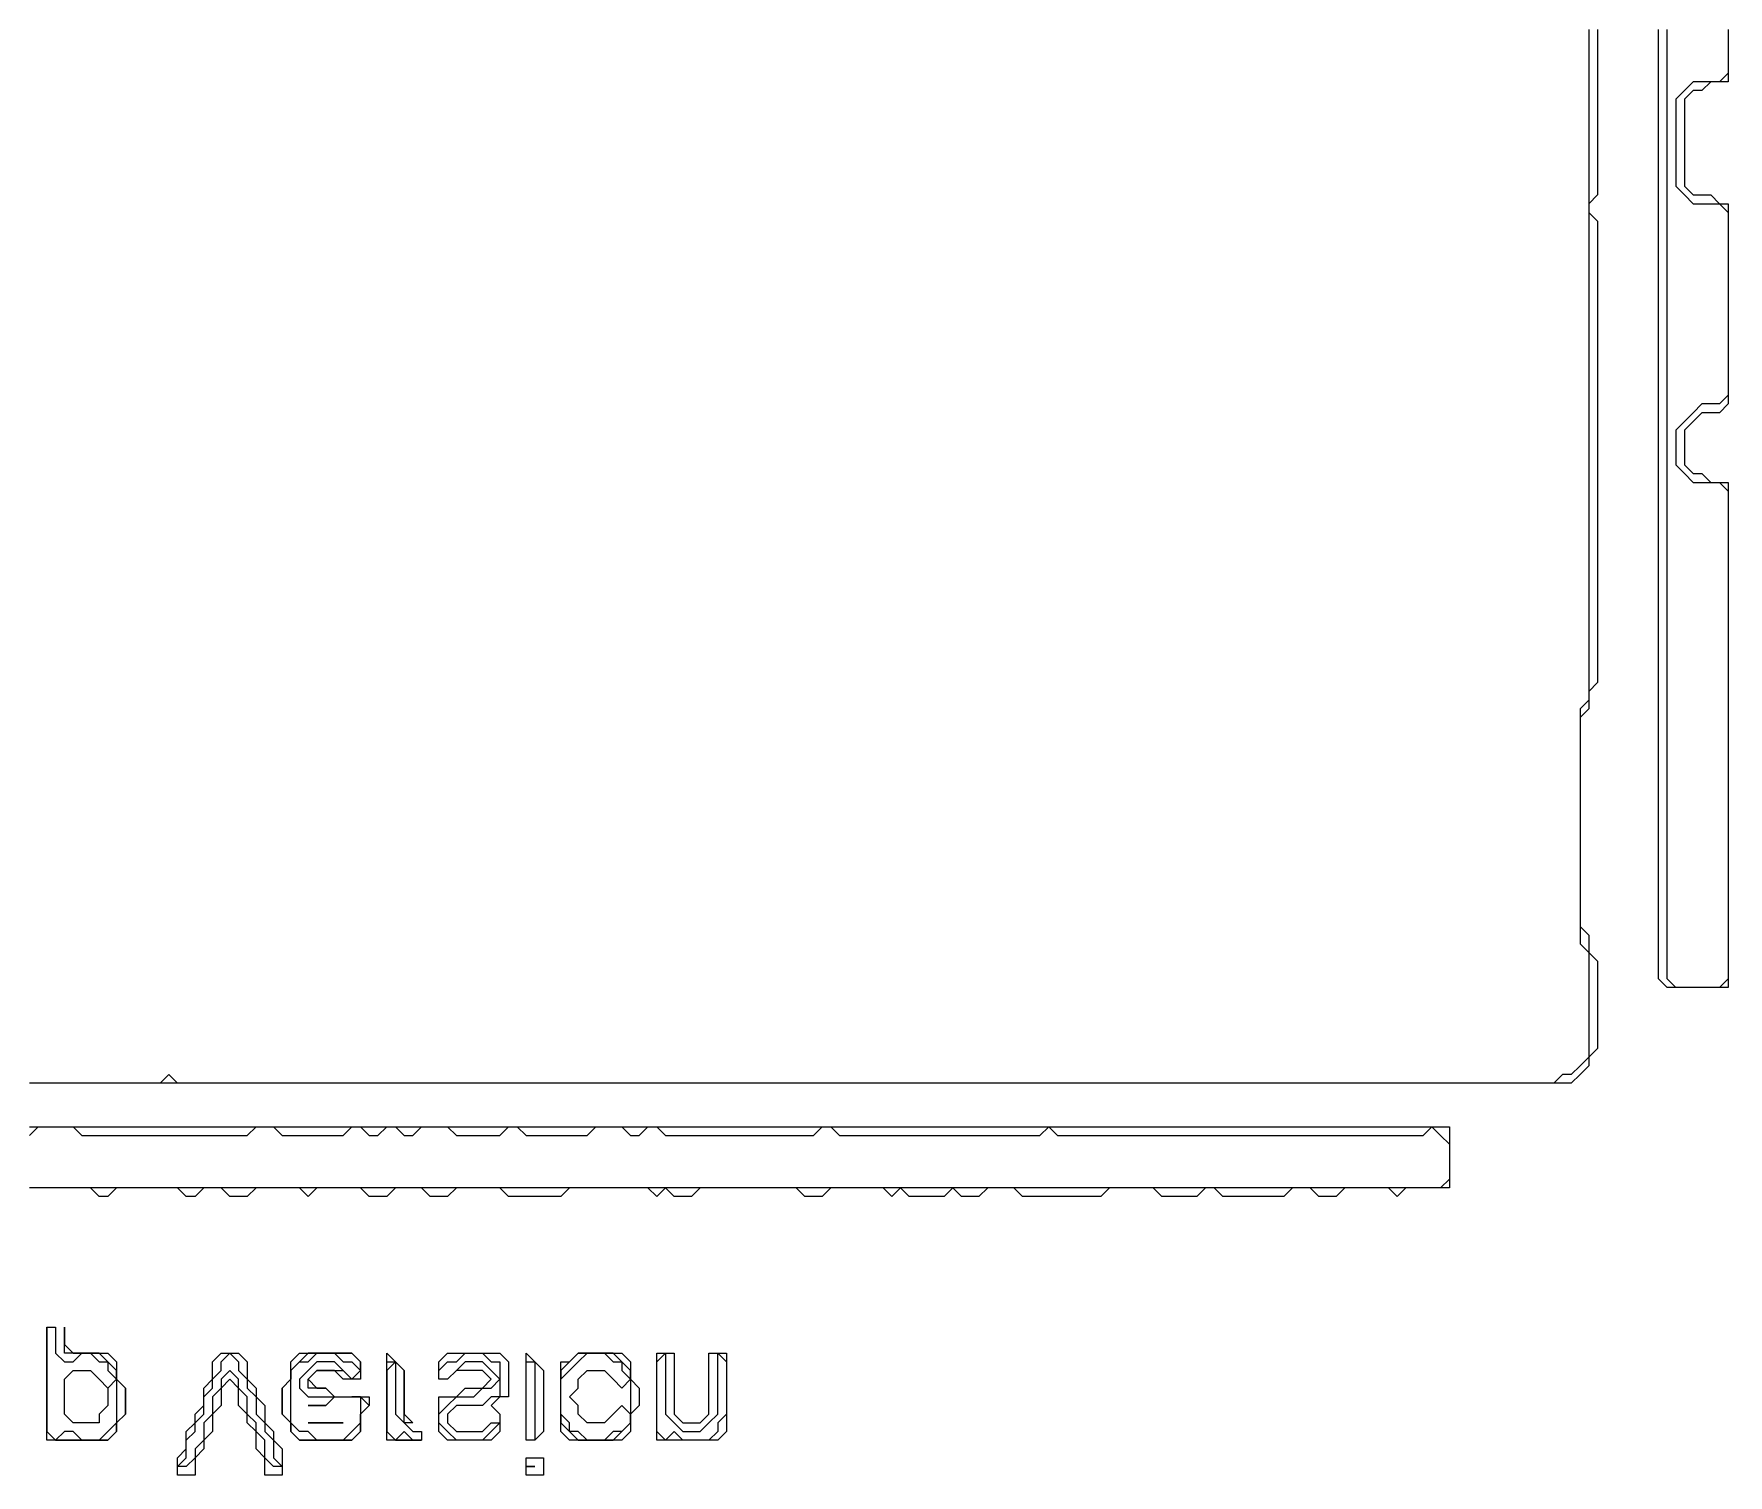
# Model space of a CAD drawing. Header units: metres. Extents: x 110 to 915, y 38 to 623.
# Drawn here: x 295.5 to 490, y 38 to 203.5 of the extents above; entities that cross this region are included whole.
import ezdxf

# ---------------------------------------------------------------- set-up
doc = ezdxf.new("R2010")
doc.units = ezdxf.units.M

msp = doc.modelspace()

# ---------------------------------------------------------------- linework, layer by layer
for points in [[(474, 204, 0), (474, 203, 0), (474, 202, 0), (474, 201, 0), (474, 200, 0), (474, 199, 0), (474, 198, 0), (474, 197, 0), (474, 196, 0), (474, 195, 0), (474, 194, 0), (474, 193, 0), (474, 192, 0), (474, 191, 0), (474, 190, 0), (474, 189, 0), (474, 188, 0), (474, 187, 0), (474, 186, 0), (474, 185, 0), (474, 184, 0), (474, 183, 0), (474, 182, 0), (474, 181, 0), (474, 180, 0), (474, 179, 0), (474, 178, 0), (474, 177, 0), (474, 176, 0), (474, 175, 0), (474, 174, 0), (474, 173, 0), (474, 172, 0), (474, 171, 0), (474, 170, 0), (474, 169, 0), (474, 168, 0), (474, 167, 0), (474, 166, 0), (474, 165, 0), (474, 164, 0), (474, 163, 0), (474, 162, 0), (474, 161, 0), (474, 160, 0), (474, 159, 0), (474, 158, 0), (474, 157, 0), (474, 156, 0), (474, 155, 0), (474, 154, 0), (474, 153, 0), (474, 152, 0), (474, 151, 0), (474, 150, 0), (474, 149, 0), (474, 148, 0), (474, 147, 0), (474, 146, 0), (474, 145, 0), (474, 144, 0), (474, 143, 0), (474, 142, 0), (474, 141, 0), (474, 140, 0), (474, 139, 0), (474, 138, 0), (474, 137, 0), (474, 136, 0), (474, 135, 0), (474, 134, 0), (474, 133, 0), (474, 132, 0), (474, 131, 0), (474, 130, 0), (474, 129, 0), (474, 128, 0), (474, 127, 0), (473, 126, 0), (473, 125, 0), (473, 124, 0), (473, 123, 0), (473, 122, 0), (473, 121, 0), (473, 120, 0), (473, 119, 0), (473, 118, 0), (473, 117, 0), (473, 116, 0), (473, 115, 0), (473, 114, 0), (473, 113, 0), (473, 112, 0), (473, 111, 0), (473, 110, 0), (473, 109, 0), (473, 108, 0), (473, 107, 0), (473, 106, 0), (473, 105, 0), (473, 104, 0), (473, 103, 0), (473, 102, 0), (473, 101, 0), (473, 100, 0), (473, 99, 0), (474, 98, 0), (474, 97, 0), (474, 96, 0), (474, 95, 0), (474, 94, 0), (474, 93, 0), (474, 92, 0), (474, 91, 0), (474, 90, 0), (474, 89, 0), (474, 88, 0), (474, 87, 0), (474, 86, 0), (473, 85, 0), (472, 84, 0), (471, 84, 0), (470, 83, 0), (469, 83, 0), (468, 83, 0), (467, 83, 0), (466, 83, 0), (465, 83, 0), (464, 83, 0), (463, 83, 0), (462, 83, 0), (461, 83, 0), (460, 83, 0), (459, 83, 0), (458, 83, 0), (457, 83, 0), (456, 83, 0), (455, 83, 0), (454, 83, 0), (453, 83, 0), (452, 83, 0), (451, 83, 0), (450, 83, 0), (449, 83, 0), (448, 83, 0), (447, 83, 0), (446, 83, 0), (445, 83, 0), (444, 83, 0), (443, 83, 0), (442, 83, 0), (441, 83, 0), (440, 83, 0), (439, 83, 0), (438, 83, 0), (437, 83, 0), (436, 83, 0), (435, 83, 0), (434, 83, 0), (433, 83, 0), (432, 83, 0), (431, 83, 0), (430, 83, 0), (429, 83, 0), (428, 83, 0), (427, 83, 0), (426, 83, 0), (425, 83, 0), (424, 83, 0), (423, 83, 0), (422, 83, 0), (421, 83, 0), (420, 83, 0), (419, 83, 0), (418, 83, 0), (417, 83, 0), (416, 83, 0), (415, 83, 0), (414, 83, 0), (413, 83, 0), (412, 83, 0), (411, 83, 0), (410, 83, 0), (409, 83, 0), (408, 83, 0), (407, 83, 0), (406, 83, 0), (405, 83, 0), (404, 83, 0), (403, 83, 0), (402, 83, 0), (401, 83, 0), (400, 83, 0), (399, 83, 0), (398, 83, 0), (397, 83, 0), (396, 83, 0), (395, 83, 0), (394, 83, 0), (393, 83, 0), (392, 83, 0), (391, 83, 0), (390, 83, 0), (389, 83, 0), (388, 83, 0), (387, 83, 0), (386, 83, 0), (385, 83, 0), (384, 83, 0), (383, 83, 0), (382, 83, 0), (381, 83, 0), (380, 83, 0), (379, 83, 0), (378, 83, 0), (377, 83, 0), (376, 83, 0), (375, 83, 0), (374, 83, 0), (373, 83, 0), (372, 83, 0), (371, 83, 0), (370, 83, 0), (369, 83, 0), (368, 83, 0), (367, 83, 0), (366, 83, 0), (365, 83, 0), (364, 83, 0), (363, 83, 0), (362, 83, 0), (361, 83, 0), (360, 83, 0), (359, 83, 0), (358, 83, 0), (357, 83, 0), (356, 83, 0), (355, 83, 0), (354, 83, 0), (353, 83, 0), (352, 83, 0), (351, 83, 0), (350, 83, 0), (349, 83, 0), (348, 83, 0), (347, 83, 0), (346, 83, 0), (345, 83, 0), (344, 83, 0), (343, 83, 0), (342, 83, 0), (341, 83, 0), (340, 83, 0), (339, 83, 0), (338, 83, 0), (337, 83, 0), (336, 83, 0), (335, 83, 0), (334, 83, 0), (333, 83, 0), (332, 83, 0), (331, 83, 0), (330, 83, 0), (329, 83, 0), (328, 83, 0), (327, 83, 0), (326, 83, 0), (325, 83, 0), (324, 83, 0), (323, 83, 0), (322, 83, 0), (321, 83, 0), (320, 83, 0), (319, 83, 0), (318, 83, 0), (317, 83, 0), (316, 83, 0), (315, 83, 0), (314, 83, 0), (313, 83, 0), (312, 83, 0), (311, 84, 0), (310, 83, 0), (309, 83, 0), (308, 83, 0), (307, 83, 0), (306, 83, 0), (305, 83, 0), (304, 83, 0), (303, 83, 0), (302, 83, 0), (301, 83, 0), (300, 83, 0), (299, 83, 0), (298, 83, 0), (297, 83, 0), (296, 83, 0), (295, 83, 0)], [(490, 204, 0), (490, 203, 0), (490, 202, 0), (490, 201, 0), (490, 200, 0), (490, 199, 0), (489, 198, 0), (488, 198, 0), (487, 198, 0), (486, 198, 0), (485, 197, 0), (484, 196, 0), (484, 195, 0), (484, 194, 0), (484, 193, 0), (484, 192, 0), (484, 191, 0), (484, 190, 0), (484, 189, 0), (484, 188, 0), (484, 187, 0), (484, 186, 0), (485, 185, 0), (486, 184, 0), (487, 184, 0), (488, 184, 0), (489, 184, 0), (490, 183, 0), (490, 182, 0), (490, 181, 0), (490, 180, 0), (490, 179, 0), (490, 178, 0), (490, 177, 0), (490, 176, 0), (490, 175, 0), (490, 174, 0), (490, 173, 0), (490, 172, 0), (490, 171, 0), (490, 170, 0), (490, 169, 0), (490, 168, 0), (490, 167, 0), (490, 166, 0), (490, 165, 0), (490, 164, 0), (490, 163, 0), (490, 162, 0), (489, 161, 0), (488, 161, 0), (487, 161, 0), (486, 160, 0), (485, 159, 0), (484, 158, 0), (484, 157, 0), (484, 156, 0), (484, 155, 0), (484, 154, 0), (485, 153, 0), (486, 152, 0), (487, 152, 0), (488, 152, 0), (489, 152, 0), (490, 151, 0), (490, 150, 0), (490, 149, 0), (490, 148, 0), (490, 147, 0), (490, 146, 0), (490, 145, 0), (490, 144, 0), (490, 143, 0), (490, 142, 0), (490, 141, 0), (490, 140, 0), (490, 139, 0), (490, 138, 0), (490, 137, 0), (490, 136, 0), (490, 135, 0), (490, 134, 0), (490, 133, 0), (490, 132, 0), (490, 131, 0), (490, 130, 0), (490, 129, 0), (490, 128, 0), (490, 127, 0), (490, 126, 0), (490, 125, 0), (490, 124, 0), (490, 123, 0), (490, 122, 0), (490, 121, 0), (490, 120, 0), (490, 119, 0), (490, 118, 0), (490, 117, 0), (490, 116, 0), (490, 115, 0), (490, 114, 0), (490, 113, 0), (490, 112, 0), (490, 111, 0), (490, 110, 0), (490, 109, 0), (490, 108, 0), (490, 107, 0), (490, 106, 0), (490, 105, 0), (490, 104, 0), (490, 103, 0), (490, 102, 0), (490, 101, 0), (490, 100, 0), (490, 99, 0), (490, 98, 0), (490, 97, 0), (490, 96, 0), (490, 95, 0), (489, 94, 0), (488, 94, 0), (487, 94, 0), (486, 94, 0), (485, 94, 0), (484, 94, 0), (483, 95, 0), (483, 96, 0), (483, 97, 0), (483, 98, 0), (483, 99, 0), (483, 100, 0), (483, 101, 0), (483, 102, 0), (483, 103, 0), (483, 104, 0), (483, 105, 0), (483, 106, 0), (483, 107, 0), (483, 108, 0), (483, 109, 0), (483, 110, 0), (483, 111, 0), (483, 112, 0), (483, 113, 0), (483, 114, 0), (483, 115, 0), (483, 116, 0), (483, 117, 0), (483, 118, 0), (483, 119, 0), (483, 120, 0), (483, 121, 0), (483, 122, 0), (483, 123, 0), (483, 124, 0), (483, 125, 0), (483, 126, 0), (483, 127, 0), (483, 128, 0), (483, 129, 0), (483, 130, 0), (483, 131, 0), (483, 132, 0), (483, 133, 0), (483, 134, 0), (483, 135, 0), (483, 136, 0), (483, 137, 0), (483, 138, 0), (483, 139, 0), (483, 140, 0), (483, 141, 0), (483, 142, 0), (483, 143, 0), (483, 144, 0), (483, 145, 0), (483, 146, 0), (483, 147, 0), (483, 148, 0), (483, 149, 0), (483, 150, 0), (483, 151, 0), (483, 152, 0), (483, 153, 0), (483, 154, 0), (483, 155, 0), (483, 156, 0), (483, 157, 0), (483, 158, 0), (483, 159, 0), (483, 160, 0), (483, 161, 0), (483, 162, 0), (483, 163, 0), (483, 164, 0), (483, 165, 0), (483, 166, 0), (483, 167, 0), (483, 168, 0), (483, 169, 0), (483, 170, 0), (483, 171, 0), (483, 172, 0), (483, 173, 0), (483, 174, 0), (483, 175, 0), (483, 176, 0), (483, 177, 0), (483, 178, 0), (483, 179, 0), (483, 180, 0), (483, 181, 0), (483, 182, 0), (483, 183, 0), (483, 184, 0), (483, 185, 0), (483, 186, 0), (483, 187, 0), (483, 188, 0), (483, 189, 0), (483, 190, 0), (483, 191, 0), (483, 192, 0), (483, 193, 0), (483, 194, 0), (483, 195, 0), (483, 196, 0), (483, 197, 0), (483, 198, 0), (483, 199, 0), (483, 200, 0), (483, 201, 0), (483, 202, 0), (483, 203, 0), (483, 204, 0)], [(295, 77, 0), (296, 78, 0), (297, 78, 0), (298, 78, 0), (299, 78, 0), (300, 78, 0), (301, 77, 0), (302, 77, 0), (303, 77, 0), (304, 77, 0), (305, 77, 0), (306, 77, 0), (307, 77, 0), (308, 77, 0), (309, 77, 0), (310, 77, 0), (311, 77, 0), (312, 77, 0), (313, 77, 0), (314, 77, 0), (315, 77, 0), (316, 77, 0), (317, 77, 0), (318, 77, 0), (319, 77, 0), (320, 77, 0), (321, 78, 0), (322, 78, 0), (323, 78, 0), (324, 77, 0), (325, 77, 0), (326, 77, 0), (327, 77, 0), (328, 77, 0), (329, 77, 0), (330, 77, 0), (331, 77, 0), (332, 78, 0), (333, 78, 0), (334, 77, 0), (335, 77, 0), (336, 78, 0), (337, 78, 0), (338, 77, 0), (339, 77, 0), (340, 78, 0), (341, 78, 0), (342, 78, 0), (343, 78, 0), (344, 77, 0), (345, 77, 0), (346, 77, 0), (347, 77, 0), (348, 77, 0), (349, 77, 0), (350, 78, 0), (351, 78, 0), (352, 77, 0), (353, 77, 0), (354, 77, 0), (355, 77, 0), (356, 77, 0), (357, 77, 0), (358, 77, 0), (359, 77, 0), (360, 78, 0), (361, 78, 0), (362, 78, 0), (363, 78, 0), (364, 77, 0), (365, 77, 0), (366, 78, 0), (367, 78, 0), (368, 77, 0), (369, 77, 0), (370, 77, 0), (371, 77, 0), (372, 77, 0), (373, 77, 0), (374, 77, 0), (375, 77, 0), (376, 77, 0), (377, 77, 0), (378, 77, 0), (379, 77, 0), (380, 77, 0), (381, 77, 0), (382, 77, 0), (383, 77, 0), (384, 77, 0), (385, 77, 0), (386, 78, 0), (387, 78, 0), (388, 77, 0), (389, 77, 0), (390, 77, 0), (391, 77, 0), (392, 77, 0), (393, 77, 0), (394, 77, 0), (395, 77, 0), (396, 77, 0), (397, 77, 0), (398, 77, 0), (399, 77, 0), (400, 77, 0), (401, 77, 0), (402, 77, 0), (403, 77, 0), (404, 77, 0), (405, 77, 0), (406, 77, 0), (407, 77, 0), (408, 77, 0), (409, 77, 0), (410, 77, 0), (411, 77, 0), (412, 78, 0), (413, 77, 0), (414, 77, 0), (415, 77, 0), (416, 77, 0), (417, 77, 0), (418, 77, 0), (419, 77, 0), (420, 77, 0), (421, 77, 0), (422, 77, 0), (423, 77, 0), (424, 77, 0), (425, 77, 0), (426, 77, 0), (427, 77, 0), (428, 77, 0), (429, 77, 0), (430, 77, 0), (431, 77, 0), (432, 77, 0), (433, 77, 0), (434, 77, 0), (435, 77, 0), (436, 77, 0), (437, 77, 0), (438, 77, 0), (439, 77, 0), (440, 77, 0), (441, 77, 0), (442, 77, 0), (443, 77, 0), (444, 77, 0), (445, 77, 0), (446, 77, 0), (447, 77, 0), (448, 77, 0), (449, 77, 0), (450, 77, 0), (451, 77, 0), (452, 77, 0), (453, 77, 0), (454, 77, 0), (455, 77, 0), (456, 78, 0), (457, 77, 0), (458, 76, 0), (458, 75, 0), (458, 74, 0), (458, 73, 0), (458, 72, 0), (457, 71, 0), (456, 71, 0), (455, 71, 0), (454, 71, 0), (453, 71, 0), (452, 71, 0), (451, 71, 0), (450, 71, 0), (449, 71, 0), (448, 71, 0), (447, 71, 0), (446, 71, 0), (445, 71, 0), (444, 71, 0), (443, 71, 0), (442, 71, 0), (441, 71, 0), (440, 71, 0), (439, 71, 0), (438, 71, 0), (437, 71, 0), (436, 71, 0), (435, 71, 0), (434, 71, 0), (433, 71, 0), (432, 71, 0), (431, 71, 0), (430, 71, 0), (429, 71, 0), (428, 71, 0), (427, 71, 0), (426, 71, 0), (425, 71, 0), (424, 71, 0), (423, 71, 0), (422, 71, 0), (421, 71, 0), (420, 71, 0), (419, 71, 0), (418, 71, 0), (417, 71, 0), (416, 71, 0), (415, 71, 0), (414, 71, 0), (413, 71, 0), (412, 71, 0), (411, 71, 0), (410, 71, 0), (409, 71, 0), (408, 71, 0), (407, 71, 0), (406, 71, 0), (405, 71, 0), (404, 71, 0), (403, 71, 0), (402, 71, 0), (401, 71, 0), (400, 71, 0), (399, 71, 0), (398, 71, 0), (397, 71, 0), (396, 71, 0), (395, 71, 0), (394, 71, 0), (393, 71, 0), (392, 71, 0), (391, 71, 0), (390, 71, 0), (389, 71, 0), (388, 71, 0), (387, 71, 0), (386, 71, 0), (385, 71, 0), (384, 71, 0), (383, 71, 0), (382, 71, 0), (381, 71, 0), (380, 71, 0), (379, 71, 0), (378, 71, 0), (377, 71, 0), (376, 71, 0), (375, 71, 0), (374, 71, 0), (373, 71, 0), (372, 71, 0), (371, 71, 0), (370, 71, 0), (369, 71, 0), (368, 71, 0), (367, 71, 0), (366, 71, 0), (365, 71, 0), (364, 71, 0), (363, 71, 0), (362, 71, 0), (361, 71, 0), (360, 71, 0), (359, 71, 0), (358, 71, 0), (357, 71, 0), (356, 71, 0), (355, 71, 0), (354, 71, 0), (353, 71, 0), (352, 71, 0), (351, 71, 0), (350, 71, 0), (349, 71, 0), (348, 71, 0), (347, 71, 0), (346, 71, 0), (345, 71, 0), (344, 71, 0), (343, 71, 0), (342, 71, 0), (341, 71, 0), (340, 71, 0), (339, 71, 0), (338, 71, 0), (337, 71, 0), (336, 71, 0), (335, 71, 0), (334, 71, 0), (333, 71, 0), (332, 71, 0), (331, 71, 0), (330, 71, 0), (329, 71, 0), (328, 71, 0), (327, 71, 0), (326, 71, 0), (325, 71, 0), (324, 71, 0), (323, 71, 0), (322, 71, 0), (321, 71, 0), (320, 71, 0), (319, 71, 0), (318, 71, 0), (317, 71, 0), (316, 71, 0), (315, 71, 0), (314, 71, 0), (313, 71, 0), (312, 71, 0), (311, 71, 0), (310, 71, 0), (309, 71, 0), (308, 71, 0), (307, 71, 0), (306, 71, 0), (305, 71, 0), (304, 71, 0), (303, 71, 0), (302, 71, 0), (301, 71, 0), (300, 71, 0), (299, 71, 0), (298, 71, 0), (297, 71, 0), (296, 71, 0), (295, 71, 0)]]:
    msp.add_polyline3d(points)
for points in [[(298, 42, 0), (297, 43, 0), (297, 44, 0), (297, 45, 0), (297, 46, 0), (297, 47, 0), (297, 48, 0), (297, 49, 0), (297, 50, 0), (297, 51, 0), (297, 52, 0), (297, 53, 0), (297, 54, 0), (297, 55, 0), (298, 55, 0), (298, 54, 0), (298, 53, 0), (298, 52, 0), (299, 51, 0), (300, 51, 0), (301, 52, 0), (302, 52, 0), (303, 51, 0), (304, 51, 0), (304, 50, 0), (305, 49, 0), (305, 48, 0), (305, 47, 0), (305, 46, 0), (305, 45, 0), (305, 44, 0), (304, 43, 0), (303, 42, 0), (302, 42, 0), (301, 42, 0), (300, 43, 0), (299, 43, 0)], [(312, 39, 0), (313, 40, 0), (313, 41, 0), (313, 42, 0), (314, 43, 0), (314, 44, 0), (315, 45, 0), (315, 46, 0), (315, 47, 0), (316, 48, 0), (316, 49, 0), (317, 50, 0), (317, 51, 0), (318, 52, 0), (319, 51, 0), (319, 50, 0), (320, 49, 0), (320, 48, 0), (321, 47, 0), (321, 46, 0), (321, 45, 0), (322, 44, 0), (322, 43, 0), (323, 42, 0), (323, 41, 0), (323, 40, 0), (324, 39, 0), (323, 39, 0), (322, 40, 0), (322, 41, 0), (322, 42, 0), (321, 43, 0), (321, 44, 0), (320, 45, 0), (320, 46, 0), (320, 47, 0), (319, 48, 0), (319, 49, 0), (318, 50, 0), (317, 49, 0), (317, 48, 0), (316, 47, 0), (316, 46, 0), (316, 45, 0), (315, 44, 0), (315, 43, 0), (315, 42, 0), (314, 41, 0), (314, 40, 0), (313, 39, 0)], [(328, 42, 0), (327, 43, 0), (326, 43, 0), (325, 44, 0), (325, 45, 0), (325, 46, 0), (325, 47, 0), (325, 48, 0), (325, 49, 0), (325, 50, 0), (326, 51, 0), (327, 51, 0), (328, 52, 0), (329, 52, 0), (330, 52, 0), (331, 51, 0), (332, 51, 0), (333, 50, 0), (333, 49, 0), (332, 49, 0), (331, 50, 0), (330, 51, 0), (329, 51, 0), (328, 51, 0), (327, 50, 0), (326, 49, 0), (326, 48, 0), (327, 47, 0), (328, 47, 0), (329, 47, 0), (330, 47, 0), (331, 47, 0), (332, 47, 0), (333, 47, 0), (333, 46, 0), (333, 45, 0), (333, 44, 0), (332, 43, 0), (331, 42, 0), (330, 42, 0), (329, 42, 0)], [(336, 42, 0), (336, 43, 0), (336, 44, 0), (336, 45, 0), (336, 46, 0), (336, 47, 0), (336, 48, 0), (336, 49, 0), (336, 50, 0), (336, 51, 0), (337, 51, 0), (337, 50, 0), (337, 49, 0), (337, 48, 0), (337, 47, 0), (337, 46, 0), (337, 45, 0), (338, 44, 0), (339, 43, 0), (340, 43, 0), (340, 42, 0), (339, 42, 0), (338, 43, 0), (337, 42, 0)], [(344, 42, 0), (343, 43, 0), (342, 44, 0), (342, 45, 0), (343, 46, 0), (344, 47, 0), (345, 47, 0), (346, 47, 0), (347, 48, 0), (348, 48, 0), (349, 49, 0), (348, 50, 0), (347, 51, 0), (346, 51, 0), (345, 51, 0), (344, 50, 0), (343, 49, 0), (342, 49, 0), (342, 50, 0), (343, 51, 0), (344, 51, 0), (345, 52, 0), (346, 52, 0), (347, 52, 0), (348, 51, 0), (349, 51, 0), (349, 50, 0), (349, 49, 0), (349, 48, 0), (349, 47, 0), (348, 47, 0), (347, 46, 0), (346, 46, 0), (345, 46, 0), (344, 46, 0), (343, 45, 0), (343, 44, 0), (344, 43, 0), (345, 43, 0), (346, 43, 0), (347, 43, 0), (348, 44, 0), (349, 44, 0), (348, 43, 0), (347, 42, 0), (346, 42, 0), (345, 42, 0)], [(352, 42, 0), (352, 43, 0), (352, 44, 0), (352, 45, 0), (352, 46, 0), (352, 47, 0), (352, 48, 0), (352, 49, 0), (352, 50, 0), (352, 51, 0), (353, 51, 0), (353, 50, 0), (353, 49, 0), (353, 48, 0), (353, 47, 0), (353, 46, 0), (353, 45, 0), (353, 44, 0), (353, 43, 0), (353, 42, 0)], [(359, 42, 0), (358, 43, 0), (357, 43, 0), (357, 44, 0), (356, 45, 0), (356, 46, 0), (356, 47, 0), (356, 48, 0), (356, 49, 0), (357, 50, 0), (358, 51, 0), (359, 52, 0), (360, 52, 0), (361, 52, 0), (362, 51, 0), (363, 51, 0), (363, 50, 0), (364, 49, 0), (364, 48, 0), (364, 47, 0), (364, 46, 0), (364, 45, 0), (364, 44, 0), (363, 43, 0), (362, 43, 0), (361, 42, 0), (360, 42, 0)], [(368, 42, 0), (367, 43, 0), (367, 44, 0), (367, 45, 0), (367, 46, 0), (367, 47, 0), (367, 48, 0), (367, 49, 0), (367, 50, 0), (367, 51, 0), (368, 52, 0), (368, 51, 0), (368, 50, 0), (368, 49, 0), (368, 48, 0), (368, 47, 0), (368, 46, 0), (368, 45, 0), (369, 44, 0), (370, 43, 0), (371, 43, 0), (372, 43, 0), (373, 44, 0), (374, 45, 0), (374, 46, 0), (374, 47, 0), (374, 48, 0), (374, 49, 0), (374, 50, 0), (374, 51, 0), (374, 52, 0), (375, 51, 0), (375, 50, 0), (375, 49, 0), (375, 48, 0), (375, 47, 0), (375, 46, 0), (375, 45, 0), (374, 44, 0), (374, 43, 0), (373, 42, 0), (372, 42, 0), (371, 42, 0), (370, 42, 0), (369, 43, 0)], [(352, 39, 0), (353, 39, 0)]]:
    msp.add_polyline3d(points, close=True)
at = {"layer": '1'}
for points in [[(475, 204, 0), (475, 203, 0), (475, 202, 0), (475, 201, 0), (475, 200, 0), (475, 199, 0), (475, 198, 0), (475, 197, 0), (475, 196, 0), (475, 195, 0), (475, 194, 0), (475, 193, 0), (475, 192, 0), (475, 191, 0), (475, 190, 0), (475, 189, 0), (475, 188, 0), (475, 187, 0), (475, 186, 0), (475, 185, 0), (474, 184, 0), (474, 183, 0), (475, 182, 0), (475, 181, 0), (475, 180, 0), (475, 179, 0), (475, 178, 0), (475, 177, 0), (475, 176, 0), (475, 175, 0), (475, 174, 0), (475, 173, 0), (475, 172, 0), (475, 171, 0), (475, 170, 0), (475, 169, 0), (475, 168, 0), (475, 167, 0), (475, 166, 0), (475, 165, 0), (475, 164, 0), (475, 163, 0), (475, 162, 0), (475, 161, 0), (475, 160, 0), (475, 159, 0), (475, 158, 0), (475, 157, 0), (475, 156, 0), (475, 155, 0), (475, 154, 0), (475, 153, 0), (475, 152, 0), (475, 151, 0), (475, 150, 0), (475, 149, 0), (475, 148, 0), (475, 147, 0), (475, 146, 0), (475, 145, 0), (475, 144, 0), (475, 143, 0), (475, 142, 0), (475, 141, 0), (475, 140, 0), (475, 139, 0), (475, 138, 0), (475, 137, 0), (475, 136, 0), (475, 135, 0), (475, 134, 0), (475, 133, 0), (475, 132, 0), (475, 131, 0), (475, 130, 0), (475, 129, 0), (474, 128, 0), (474, 127, 0), (474, 126, 0), (473, 125, 0), (473, 124, 0), (473, 123, 0), (473, 122, 0), (473, 121, 0), (473, 120, 0), (473, 119, 0), (473, 118, 0), (473, 117, 0), (473, 116, 0), (473, 115, 0), (473, 114, 0), (473, 113, 0), (473, 112, 0), (473, 111, 0), (473, 110, 0), (473, 109, 0), (473, 108, 0), (473, 107, 0), (473, 106, 0), (473, 105, 0), (473, 104, 0), (473, 103, 0), (473, 102, 0), (473, 101, 0), (474, 100, 0), (474, 99, 0), (474, 98, 0), (475, 97, 0), (475, 96, 0), (475, 95, 0), (475, 94, 0), (475, 93, 0), (475, 92, 0), (475, 91, 0), (475, 90, 0), (475, 89, 0), (475, 88, 0), (475, 87, 0), (474, 86, 0), (474, 85, 0), (473, 84, 0), (472, 83, 0), (471, 83, 0), (470, 83, 0), (469, 83, 0), (468, 83, 0), (467, 83, 0), (466, 83, 0), (465, 83, 0), (464, 83, 0), (463, 83, 0), (462, 83, 0), (461, 83, 0), (460, 83, 0), (459, 83, 0), (458, 83, 0), (457, 83, 0), (456, 83, 0), (455, 83, 0), (454, 83, 0), (453, 83, 0), (452, 83, 0), (451, 83, 0), (450, 83, 0), (449, 83, 0), (448, 83, 0), (447, 83, 0), (446, 83, 0), (445, 83, 0), (444, 83, 0), (443, 83, 0), (442, 83, 0), (441, 83, 0), (440, 83, 0), (439, 83, 0), (438, 83, 0), (437, 83, 0), (436, 83, 0), (435, 83, 0), (434, 83, 0), (433, 83, 0), (432, 83, 0), (431, 83, 0), (430, 83, 0), (429, 83, 0), (428, 83, 0), (427, 83, 0), (426, 83, 0), (425, 83, 0), (424, 83, 0), (423, 83, 0), (422, 83, 0), (421, 83, 0), (420, 83, 0), (419, 83, 0), (418, 83, 0), (417, 83, 0), (416, 83, 0), (415, 83, 0), (414, 83, 0), (413, 83, 0), (412, 83, 0), (411, 83, 0), (410, 83, 0), (409, 83, 0), (408, 83, 0), (407, 83, 0), (406, 83, 0), (405, 83, 0), (404, 83, 0), (403, 83, 0), (402, 83, 0), (401, 83, 0), (400, 83, 0), (399, 83, 0), (398, 83, 0), (397, 83, 0), (396, 83, 0), (395, 83, 0), (394, 83, 0), (393, 83, 0), (392, 83, 0), (391, 83, 0), (390, 83, 0), (389, 83, 0), (388, 83, 0), (387, 83, 0), (386, 83, 0), (385, 83, 0), (384, 83, 0), (383, 83, 0), (382, 83, 0), (381, 83, 0), (380, 83, 0), (379, 83, 0), (378, 83, 0), (377, 83, 0), (376, 83, 0), (375, 83, 0), (374, 83, 0), (373, 83, 0), (372, 83, 0), (371, 83, 0), (370, 83, 0), (369, 83, 0), (368, 83, 0), (367, 83, 0), (366, 83, 0), (365, 83, 0), (364, 83, 0), (363, 83, 0), (362, 83, 0), (361, 83, 0), (360, 83, 0), (359, 83, 0), (358, 83, 0), (357, 83, 0), (356, 83, 0), (355, 83, 0), (354, 83, 0), (353, 83, 0), (352, 83, 0), (351, 83, 0), (350, 83, 0), (349, 83, 0), (348, 83, 0), (347, 83, 0), (346, 83, 0), (345, 83, 0), (344, 83, 0), (343, 83, 0), (342, 83, 0), (341, 83, 0), (340, 83, 0), (339, 83, 0), (338, 83, 0), (337, 83, 0), (336, 83, 0), (335, 83, 0), (334, 83, 0), (333, 83, 0), (332, 83, 0), (331, 83, 0), (330, 83, 0), (329, 83, 0), (328, 83, 0), (327, 83, 0), (326, 83, 0), (325, 83, 0), (324, 83, 0), (323, 83, 0), (322, 83, 0), (321, 83, 0), (320, 83, 0), (319, 83, 0), (318, 83, 0), (317, 83, 0), (316, 83, 0), (315, 83, 0), (314, 83, 0), (313, 83, 0), (312, 83, 0), (311, 83, 0), (310, 83, 0), (309, 83, 0), (308, 83, 0), (307, 83, 0), (306, 83, 0), (305, 83, 0), (304, 83, 0), (303, 83, 0), (302, 83, 0), (301, 83, 0), (300, 83, 0), (299, 83, 0), (298, 83, 0), (297, 83, 0), (296, 83, 0), (295, 83, 0)], [(490, 204, 0), (490, 203, 0), (490, 202, 0), (490, 201, 0), (490, 200, 0), (490, 199, 0), (490, 198, 0), (489, 198, 0), (488, 198, 0), (487, 197, 0), (486, 197, 0), (485, 196, 0), (485, 195, 0), (485, 194, 0), (485, 193, 0), (485, 192, 0), (485, 191, 0), (485, 190, 0), (485, 189, 0), (485, 188, 0), (485, 187, 0), (485, 186, 0), (486, 185, 0), (487, 185, 0), (488, 185, 0), (489, 184, 0), (490, 184, 0), (490, 183, 0), (490, 182, 0), (490, 181, 0), (490, 180, 0), (490, 179, 0), (490, 178, 0), (490, 177, 0), (490, 176, 0), (490, 175, 0), (490, 174, 0), (490, 173, 0), (490, 172, 0), (490, 171, 0), (490, 170, 0), (490, 169, 0), (490, 168, 0), (490, 167, 0), (490, 166, 0), (490, 165, 0), (490, 164, 0), (490, 163, 0), (490, 162, 0), (490, 161, 0), (489, 160, 0), (488, 160, 0), (487, 160, 0), (486, 159, 0), (485, 158, 0), (485, 157, 0), (485, 156, 0), (485, 155, 0), (485, 154, 0), (486, 153, 0), (487, 153, 0), (488, 152, 0), (489, 152, 0), (490, 152, 0), (490, 151, 0), (490, 150, 0), (490, 149, 0), (490, 148, 0), (490, 147, 0), (490, 146, 0), (490, 145, 0), (490, 144, 0), (490, 143, 0), (490, 142, 0), (490, 141, 0), (490, 140, 0), (490, 139, 0), (490, 138, 0), (490, 137, 0), (490, 136, 0), (490, 135, 0), (490, 134, 0), (490, 133, 0), (490, 132, 0), (490, 131, 0), (490, 130, 0), (490, 129, 0), (490, 128, 0), (490, 127, 0), (490, 126, 0), (490, 125, 0), (490, 124, 0), (490, 123, 0), (490, 122, 0), (490, 121, 0), (490, 120, 0), (490, 119, 0), (490, 118, 0), (490, 117, 0), (490, 116, 0), (490, 115, 0), (490, 114, 0), (490, 113, 0), (490, 112, 0), (490, 111, 0), (490, 110, 0), (490, 109, 0), (490, 108, 0), (490, 107, 0), (490, 106, 0), (490, 105, 0), (490, 104, 0), (490, 103, 0), (490, 102, 0), (490, 101, 0), (490, 100, 0), (490, 99, 0), (490, 98, 0), (490, 97, 0), (490, 96, 0), (490, 95, 0), (490, 94, 0), (489, 94, 0), (488, 94, 0), (487, 94, 0), (486, 94, 0), (485, 94, 0), (484, 94, 0), (483, 94, 0), (482, 95, 0), (482, 96, 0), (482, 97, 0), (482, 98, 0), (482, 99, 0), (482, 100, 0), (482, 101, 0), (482, 102, 0), (482, 103, 0), (482, 104, 0), (482, 105, 0), (482, 106, 0), (482, 107, 0), (482, 108, 0), (482, 109, 0), (482, 110, 0), (482, 111, 0), (482, 112, 0), (482, 113, 0), (482, 114, 0), (482, 115, 0), (482, 116, 0), (482, 117, 0), (482, 118, 0), (482, 119, 0), (482, 120, 0), (482, 121, 0), (482, 122, 0), (482, 123, 0), (482, 124, 0), (482, 125, 0), (482, 126, 0), (482, 127, 0), (482, 128, 0), (482, 129, 0), (482, 130, 0), (482, 131, 0), (482, 132, 0), (482, 133, 0), (482, 134, 0), (482, 135, 0), (482, 136, 0), (482, 137, 0), (482, 138, 0), (482, 139, 0), (482, 140, 0), (482, 141, 0), (482, 142, 0), (482, 143, 0), (482, 144, 0), (482, 145, 0), (482, 146, 0), (482, 147, 0), (482, 148, 0), (482, 149, 0), (482, 150, 0), (482, 151, 0), (482, 152, 0), (482, 153, 0), (482, 154, 0), (482, 155, 0), (482, 156, 0), (482, 157, 0), (482, 158, 0), (482, 159, 0), (482, 160, 0), (482, 161, 0), (482, 162, 0), (482, 163, 0), (482, 164, 0), (482, 165, 0), (482, 166, 0), (482, 167, 0), (482, 168, 0), (482, 169, 0), (482, 170, 0), (482, 171, 0), (482, 172, 0), (482, 173, 0), (482, 174, 0), (482, 175, 0), (482, 176, 0), (482, 177, 0), (482, 178, 0), (482, 179, 0), (482, 180, 0), (482, 181, 0), (482, 182, 0), (482, 183, 0), (482, 184, 0), (482, 185, 0), (482, 186, 0), (482, 187, 0), (482, 188, 0), (482, 189, 0), (482, 190, 0), (482, 191, 0), (482, 192, 0), (482, 193, 0), (482, 194, 0), (482, 195, 0), (482, 196, 0), (482, 197, 0), (482, 198, 0), (482, 199, 0), (482, 200, 0), (482, 201, 0), (482, 202, 0), (482, 203, 0), (482, 204, 0)], [(295, 78, 0), (296, 78, 0), (297, 78, 0), (298, 78, 0), (299, 78, 0), (300, 78, 0), (301, 78, 0), (302, 78, 0), (303, 78, 0), (304, 78, 0), (305, 78, 0), (306, 78, 0), (307, 78, 0), (308, 78, 0), (309, 78, 0), (310, 78, 0), (311, 78, 0), (312, 78, 0), (313, 78, 0), (314, 78, 0), (315, 78, 0), (316, 78, 0), (317, 78, 0), (318, 78, 0), (319, 78, 0), (320, 78, 0), (321, 78, 0), (322, 78, 0), (323, 78, 0), (324, 78, 0), (325, 78, 0), (326, 78, 0), (327, 78, 0), (328, 78, 0), (329, 78, 0), (330, 78, 0), (331, 78, 0), (332, 78, 0), (333, 78, 0), (334, 78, 0), (335, 78, 0), (336, 78, 0), (337, 78, 0), (338, 78, 0), (339, 78, 0), (340, 78, 0), (341, 78, 0), (342, 78, 0), (343, 78, 0), (344, 78, 0), (345, 78, 0), (346, 78, 0), (347, 78, 0), (348, 78, 0), (349, 78, 0), (350, 78, 0), (351, 78, 0), (352, 78, 0), (353, 78, 0), (354, 78, 0), (355, 78, 0), (356, 78, 0), (357, 78, 0), (358, 78, 0), (359, 78, 0), (360, 78, 0), (361, 78, 0), (362, 78, 0), (363, 78, 0), (364, 78, 0), (365, 78, 0), (366, 78, 0), (367, 78, 0), (368, 78, 0), (369, 78, 0), (370, 78, 0), (371, 78, 0), (372, 78, 0), (373, 78, 0), (374, 78, 0), (375, 78, 0), (376, 78, 0), (377, 78, 0), (378, 78, 0), (379, 78, 0), (380, 78, 0), (381, 78, 0), (382, 78, 0), (383, 78, 0), (384, 78, 0), (385, 78, 0), (386, 78, 0), (387, 78, 0), (388, 78, 0), (389, 78, 0), (390, 78, 0), (391, 78, 0), (392, 78, 0), (393, 78, 0), (394, 78, 0), (395, 78, 0), (396, 78, 0), (397, 78, 0), (398, 78, 0), (399, 78, 0), (400, 78, 0), (401, 78, 0), (402, 78, 0), (403, 78, 0), (404, 78, 0), (405, 78, 0), (406, 78, 0), (407, 78, 0), (408, 78, 0), (409, 78, 0), (410, 78, 0), (411, 78, 0), (412, 78, 0), (413, 78, 0), (414, 78, 0), (415, 78, 0), (416, 78, 0), (417, 78, 0), (418, 78, 0), (419, 78, 0), (420, 78, 0), (421, 78, 0), (422, 78, 0), (423, 78, 0), (424, 78, 0), (425, 78, 0), (426, 78, 0), (427, 78, 0), (428, 78, 0), (429, 78, 0), (430, 78, 0), (431, 78, 0), (432, 78, 0), (433, 78, 0), (434, 78, 0), (435, 78, 0), (436, 78, 0), (437, 78, 0), (438, 78, 0), (439, 78, 0), (440, 78, 0), (441, 78, 0), (442, 78, 0), (443, 78, 0), (444, 78, 0), (445, 78, 0), (446, 78, 0), (447, 78, 0), (448, 78, 0), (449, 78, 0), (450, 78, 0), (451, 78, 0), (452, 78, 0), (453, 78, 0), (454, 78, 0), (455, 78, 0), (456, 78, 0), (457, 78, 0), (458, 78, 0), (458, 77, 0), (458, 76, 0), (458, 75, 0), (458, 74, 0), (458, 73, 0), (458, 72, 0), (458, 71, 0), (457, 71, 0), (456, 71, 0), (455, 71, 0), (454, 71, 0), (453, 71, 0), (452, 70, 0), (451, 71, 0), (450, 71, 0), (449, 71, 0), (448, 71, 0), (447, 71, 0), (446, 71, 0), (445, 70, 0), (444, 70, 0), (443, 70, 0), (442, 71, 0), (441, 71, 0), (440, 71, 0), (439, 70, 0), (438, 70, 0), (437, 70, 0), (436, 70, 0), (435, 70, 0), (434, 70, 0), (433, 70, 0), (432, 70, 0), (431, 71, 0), (430, 71, 0), (429, 70, 0), (428, 70, 0), (427, 70, 0), (426, 70, 0), (425, 70, 0), (424, 71, 0), (423, 71, 0), (422, 71, 0), (421, 71, 0), (420, 71, 0), (419, 71, 0), (418, 70, 0), (417, 70, 0), (416, 70, 0), (415, 70, 0), (414, 70, 0), (413, 70, 0), (412, 70, 0), (411, 70, 0), (410, 70, 0), (409, 70, 0), (408, 71, 0), (407, 71, 0), (406, 71, 0), (405, 71, 0), (404, 70, 0), (403, 70, 0), (402, 70, 0), (401, 71, 0), (400, 70, 0), (399, 70, 0), (398, 70, 0), (397, 70, 0), (396, 70, 0), (395, 71, 0), (394, 70, 0), (393, 71, 0), (392, 71, 0), (391, 71, 0), (390, 71, 0), (389, 71, 0), (388, 71, 0), (387, 71, 0), (386, 70, 0), (385, 70, 0), (384, 70, 0), (383, 71, 0), (382, 71, 0), (381, 71, 0), (380, 71, 0), (379, 71, 0), (378, 71, 0), (377, 71, 0), (376, 71, 0), (375, 71, 0), (374, 71, 0), (373, 71, 0), (372, 71, 0), (371, 70, 0), (370, 70, 0), (369, 70, 0), (368, 71, 0), (367, 70, 0), (366, 71, 0), (365, 71, 0), (364, 71, 0), (363, 71, 0), (362, 71, 0), (361, 71, 0), (360, 71, 0), (359, 71, 0), (358, 71, 0), (357, 71, 0), (356, 70, 0), (355, 70, 0), (354, 70, 0), (353, 70, 0), (352, 70, 0), (351, 70, 0), (350, 70, 0), (349, 71, 0), (348, 71, 0), (347, 71, 0), (346, 71, 0), (345, 71, 0), (344, 71, 0), (343, 70, 0), (342, 70, 0), (341, 70, 0), (340, 71, 0), (339, 71, 0), (338, 71, 0), (337, 71, 0), (336, 70, 0), (335, 70, 0), (334, 70, 0), (333, 71, 0), (332, 71, 0), (331, 71, 0), (330, 71, 0), (329, 71, 0), (328, 71, 0), (327, 70, 0), (326, 71, 0), (325, 71, 0), (324, 71, 0), (323, 71, 0), (322, 71, 0), (321, 71, 0), (320, 70, 0), (319, 70, 0), (318, 70, 0), (317, 71, 0), (316, 71, 0), (315, 71, 0), (314, 70, 0), (313, 70, 0), (312, 71, 0), (311, 71, 0), (310, 71, 0), (309, 71, 0), (308, 71, 0), (307, 71, 0), (306, 71, 0), (305, 71, 0), (304, 70, 0), (303, 70, 0), (302, 71, 0), (301, 71, 0), (300, 71, 0), (299, 71, 0), (298, 71, 0), (297, 71, 0), (296, 71, 0), (295, 71, 0)]]:
    msp.add_polyline3d(points, dxfattribs=at)
for points in [[(297, 42, 0), (297, 43, 0), (297, 44, 0), (297, 45, 0), (297, 46, 0), (297, 47, 0), (297, 48, 0), (297, 49, 0), (297, 50, 0), (297, 51, 0), (297, 52, 0), (297, 53, 0), (297, 54, 0), (297, 55, 0), (297, 54, 0), (297, 53, 0), (297, 52, 0), (297, 51, 0), (297, 50, 0), (297, 49, 0), (297, 48, 0), (297, 47, 0), (297, 46, 0), (297, 45, 0), (297, 44, 0), (297, 43, 0), (298, 42, 0), (299, 42, 0), (300, 42, 0), (301, 42, 0), (302, 42, 0), (303, 42, 0), (304, 42, 0), (305, 43, 0), (305, 44, 0), (306, 45, 0), (306, 46, 0), (306, 47, 0), (306, 48, 0), (305, 49, 0), (304, 48, 0), (304, 47, 0), (304, 46, 0), (303, 45, 0), (303, 44, 0), (302, 44, 0), (301, 44, 0), (300, 44, 0), (299, 45, 0), (299, 46, 0), (299, 47, 0), (299, 48, 0), (299, 49, 0), (300, 50, 0), (301, 50, 0), (302, 50, 0), (303, 49, 0), (304, 48, 0), (305, 49, 0), (305, 50, 0), (304, 51, 0), (303, 52, 0), (302, 52, 0), (301, 52, 0), (300, 52, 0), (299, 52, 0), (299, 53, 0), (299, 54, 0), (299, 55, 0), (299, 54, 0), (299, 53, 0), (300, 52, 0), (301, 52, 0), (302, 52, 0), (303, 52, 0), (304, 52, 0), (305, 51, 0), (305, 50, 0), (305, 49, 0), (306, 48, 0), (306, 47, 0), (306, 46, 0), (306, 45, 0), (305, 44, 0), (305, 43, 0), (304, 42, 0), (303, 42, 0), (302, 42, 0), (301, 42, 0), (300, 42, 0), (299, 42, 0), (298, 42, 0)], [(312, 38, 0), (312, 39, 0), (312, 40, 0), (313, 41, 0), (313, 42, 0), (313, 43, 0), (314, 44, 0), (314, 45, 0), (315, 46, 0), (315, 47, 0), (315, 48, 0), (316, 49, 0), (316, 50, 0), (316, 51, 0), (317, 52, 0), (318, 52, 0), (319, 52, 0), (320, 51, 0), (320, 50, 0), (320, 49, 0), (321, 48, 0), (321, 47, 0), (322, 46, 0), (322, 45, 0), (322, 44, 0), (323, 43, 0), (323, 42, 0), (324, 41, 0), (324, 40, 0), (324, 39, 0), (324, 38, 0), (323, 38, 0), (322, 38, 0), (322, 39, 0), (322, 40, 0), (321, 41, 0), (321, 42, 0), (321, 43, 0), (320, 44, 0), (320, 45, 0), (319, 46, 0), (319, 47, 0), (319, 48, 0), (318, 49, 0), (317, 48, 0), (317, 47, 0), (317, 46, 0), (316, 45, 0), (316, 44, 0), (316, 43, 0), (315, 42, 0), (315, 41, 0), (314, 40, 0), (314, 39, 0), (314, 38, 0), (313, 38, 0)], [(326, 42, 0), (325, 43, 0), (325, 44, 0), (324, 45, 0), (324, 46, 0), (324, 47, 0), (324, 48, 0), (325, 49, 0), (325, 50, 0), (325, 51, 0), (326, 52, 0), (327, 52, 0), (328, 52, 0), (329, 52, 0), (330, 52, 0), (331, 52, 0), (332, 52, 0), (333, 51, 0), (333, 50, 0), (333, 49, 0), (332, 49, 0), (331, 49, 0), (330, 50, 0), (329, 50, 0), (328, 50, 0), (327, 49, 0), (328, 48, 0), (329, 48, 0), (330, 47, 0), (329, 46, 0), (328, 46, 0), (327, 46, 0), (328, 46, 0), (329, 46, 0), (330, 47, 0), (329, 48, 0), (328, 48, 0), (327, 48, 0), (327, 49, 0), (328, 50, 0), (329, 50, 0), (330, 50, 0), (331, 50, 0), (332, 49, 0), (333, 50, 0), (333, 51, 0), (332, 52, 0), (331, 52, 0), (330, 52, 0), (329, 52, 0), (328, 52, 0), (327, 52, 0), (326, 51, 0), (325, 50, 0), (325, 49, 0), (324, 48, 0), (324, 47, 0), (324, 46, 0), (324, 45, 0), (325, 44, 0), (325, 43, 0), (326, 42, 0), (327, 42, 0), (328, 42, 0), (329, 42, 0), (330, 42, 0), (331, 42, 0), (332, 42, 0), (333, 43, 0), (333, 44, 0), (333, 45, 0), (334, 46, 0), (333, 47, 0), (332, 47, 0), (333, 47, 0), (334, 47, 0), (334, 46, 0), (333, 45, 0), (333, 44, 0), (333, 43, 0), (332, 42, 0), (331, 42, 0), (330, 42, 0), (329, 42, 0), (328, 42, 0), (327, 42, 0)], [(336, 42, 0), (336, 43, 0), (336, 44, 0), (336, 45, 0), (336, 46, 0), (336, 47, 0), (336, 48, 0), (336, 49, 0), (336, 50, 0), (336, 51, 0), (336, 52, 0), (337, 51, 0), (338, 50, 0), (338, 49, 0), (338, 48, 0), (338, 47, 0), (338, 46, 0), (338, 45, 0), (339, 44, 0), (338, 44, 0), (338, 45, 0), (338, 46, 0), (338, 47, 0), (338, 48, 0), (338, 49, 0), (338, 50, 0), (337, 51, 0), (336, 50, 0), (336, 49, 0), (336, 48, 0), (336, 47, 0), (336, 46, 0), (336, 45, 0), (336, 44, 0), (336, 43, 0), (337, 42, 0), (338, 42, 0), (339, 42, 0), (340, 42, 0), (339, 42, 0), (338, 42, 0), (337, 42, 0)], [(343, 42, 0), (342, 43, 0), (342, 44, 0), (342, 45, 0), (342, 46, 0), (342, 47, 0), (343, 47, 0), (344, 47, 0), (345, 48, 0), (346, 48, 0), (347, 48, 0), (348, 49, 0), (347, 50, 0), (346, 50, 0), (345, 50, 0), (344, 50, 0), (343, 49, 0), (342, 49, 0), (342, 50, 0), (342, 51, 0), (343, 52, 0), (344, 52, 0), (345, 52, 0), (346, 52, 0), (347, 52, 0), (348, 52, 0), (349, 52, 0), (350, 51, 0), (350, 50, 0), (350, 49, 0), (350, 48, 0), (350, 47, 0), (349, 47, 0), (348, 46, 0), (349, 45, 0), (349, 44, 0), (349, 43, 0), (348, 42, 0), (347, 42, 0), (346, 42, 0), (345, 42, 0), (344, 42, 0)], [(352, 42, 0), (352, 43, 0), (352, 44, 0), (352, 45, 0), (352, 46, 0), (352, 47, 0), (352, 48, 0), (352, 49, 0), (352, 50, 0), (352, 51, 0), (352, 52, 0), (353, 51, 0), (354, 50, 0), (354, 49, 0), (354, 48, 0), (354, 47, 0), (354, 46, 0), (354, 45, 0), (354, 44, 0), (354, 43, 0), (353, 42, 0)], [(357, 42, 0), (356, 43, 0), (356, 44, 0), (356, 45, 0), (356, 44, 0), (357, 43, 0), (358, 42, 0), (359, 42, 0), (360, 42, 0), (361, 42, 0), (362, 42, 0), (363, 43, 0), (364, 44, 0), (364, 45, 0), (363, 46, 0), (362, 45, 0), (361, 44, 0), (360, 44, 0), (359, 44, 0), (358, 45, 0), (358, 46, 0), (357, 47, 0), (358, 48, 0), (358, 49, 0), (359, 50, 0), (360, 50, 0), (361, 50, 0), (362, 49, 0), (363, 48, 0), (364, 49, 0), (364, 50, 0), (363, 51, 0), (362, 52, 0), (361, 52, 0), (360, 52, 0), (359, 52, 0), (358, 52, 0), (357, 51, 0), (356, 50, 0), (356, 49, 0), (356, 50, 0), (356, 51, 0), (357, 51, 0), (358, 52, 0), (359, 52, 0), (360, 52, 0), (361, 52, 0), (362, 52, 0), (363, 52, 0), (364, 51, 0), (364, 50, 0), (364, 49, 0), (365, 48, 0), (365, 47, 0), (365, 46, 0), (364, 45, 0), (364, 44, 0), (364, 43, 0), (363, 42, 0), (362, 42, 0), (361, 42, 0), (360, 42, 0), (359, 42, 0), (358, 42, 0)], [(367, 42, 0), (367, 43, 0), (367, 44, 0), (367, 45, 0), (367, 46, 0), (367, 47, 0), (367, 48, 0), (367, 49, 0), (367, 50, 0), (367, 51, 0), (367, 52, 0), (368, 52, 0), (369, 52, 0), (369, 51, 0), (369, 50, 0), (369, 49, 0), (369, 48, 0), (369, 47, 0), (369, 46, 0), (369, 45, 0), (370, 44, 0), (371, 44, 0), (372, 44, 0), (373, 45, 0), (373, 46, 0), (373, 47, 0), (373, 48, 0), (373, 49, 0), (373, 50, 0), (373, 51, 0), (373, 52, 0), (374, 52, 0), (375, 52, 0), (375, 51, 0), (375, 50, 0), (375, 49, 0), (375, 48, 0), (375, 47, 0), (375, 46, 0), (375, 45, 0), (375, 44, 0), (375, 43, 0), (374, 42, 0), (373, 42, 0), (372, 42, 0), (371, 42, 0), (370, 42, 0), (369, 42, 0), (368, 42, 0)], [(327, 44, 0), (328, 44, 0), (329, 44, 0), (330, 44, 0), (331, 44, 0), (330, 44, 0), (329, 44, 0), (328, 44, 0)], [(352, 38, 0), (352, 39, 0), (352, 40, 0), (353, 40, 0), (354, 40, 0), (354, 39, 0), (354, 38, 0), (353, 38, 0)]]:
    msp.add_polyline3d(points, close=True, dxfattribs=at)

doc.saveas('drawing.dxf')
